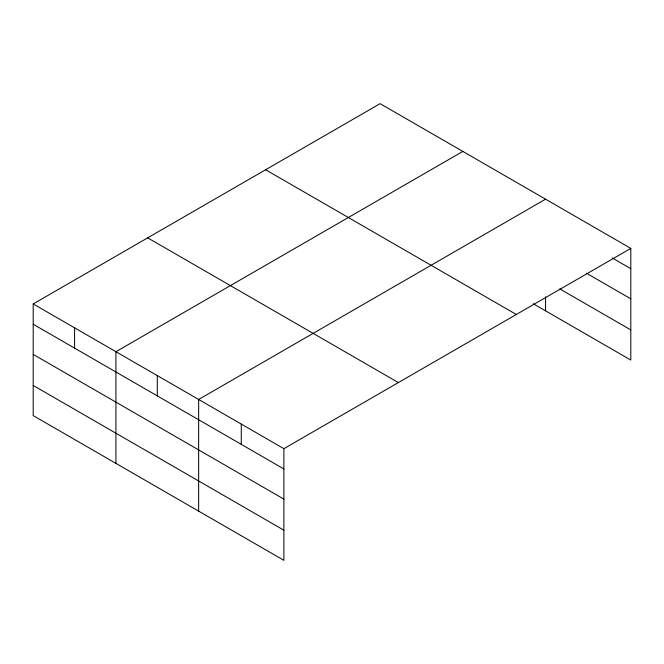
<?xml version="1.0" encoding="UTF-8"?>
<svg xmlns="http://www.w3.org/2000/svg" width="664" height="664" viewBox="0 0 664 664"><rect width="100%" height="100%" fill="white"/><g stroke="black" fill="none" stroke-linecap="round" stroke-linejoin="round"><path stroke-width="1" d="M33.2 303.946L283.885 448.681L283.885 560.341L33.2 415.614L33.2 303.946L380.115 103.659L630.8 248.386L630.8 360.054L533.242 303.73M462.841 151.417L115.926 351.704L115.926 463.372M545.567 199.183L198.652 399.471L198.652 511.131M283.885 448.681L630.8 248.386M612.158 257.906L630.8 268.671M586.412 273.203L630.8 298.825M559.769 288.89L630.8 329.9M265.633 169.752L516.318 314.487M147.682 237.853L398.367 382.58M33.2 324.231L283.885 468.958M33.2 354.385L283.885 499.12M33.2 385.452L283.885 530.187M545.567 296.775L545.567 310.843M241.273 424.072L241.273 444.357M157.293 375.592L157.293 395.868M74.567 327.825L74.567 348.11"/></g></svg>
